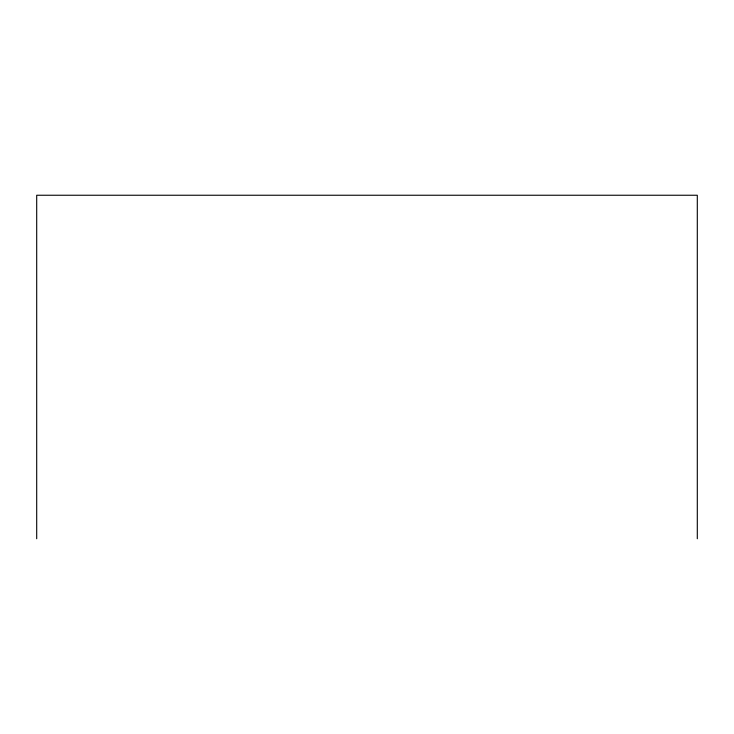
<?xml version="1.0" encoding="UTF-8"?>
<svg xmlns="http://www.w3.org/2000/svg" width="734" height="734" viewBox="0 0 734 734"><rect width="100%" height="100%" fill="white"/><g stroke="black" fill="none" stroke-linecap="round" stroke-linejoin="round"><path stroke-width="1.1" d="M697.3 538.756L697.3 195.244L36.7 195.244L36.7 538.756"/></g></svg>
